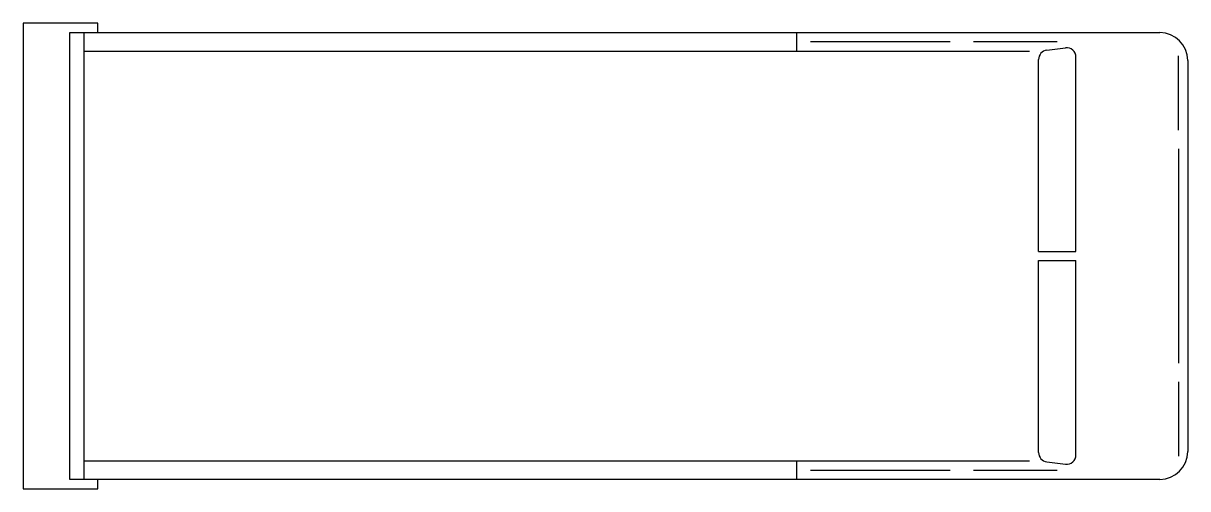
# Model space of a CAD drawing. Extents: x -6.35 to 0, y -1.27 to 1.27.
import ezdxf

# ---------------------------------------------------------------- set-up
doc = ezdxf.new("R2010")
doc.units = 0
doc.header["$LTSCALE"] = 1.2
doc.header["$MEASUREMENT"] = 0
doc.layers.get('0').update_dxf_attribs({"color": 3, "linetype": 'CONTINUOUS'})

msp = doc.modelspace()

# ---------------------------------------------------------------- linework, layer by layer
for p, q in [((-6.35, 1.27), (-6.35, -1.27)), ((-5.9436, 1.27), (-6.35, 1.27)), ((-5.9436, 1.2192), (-5.9436, 1.27)), ((-6.096, 1.2192), (-0.1524, 1.2192)), ((-6.096, -1.2192), (-6.096, 1.2192)), ((-6.0198, 1.2192), (-6.0198, -1.2192)), ((-2.1336, 1.2192), (-2.1336, 1.1176)), ((-1.2954, 1.1684), (-2.0574, 1.1684)), ((-0.7112, 1.1684), (-1.1684, 1.1684)), ((-6.0198, 1.1176), (-0.8636, 1.1176)), ((-0.7683, 1.1232), (-0.6667, 1.1359)), ((-0.6096, 0.0254), (-0.6096, 1.0855)), ((-0.0508, 0.6858), (-0.0508, 1.0922)), ((-0.8128, 0.0254), (-0.8128, 1.0728)), ((0, 1.0668), (0, -1.0668)), ((-0.0508, 0.5842), (-0.0508, -0.5842)), ((-0.8128, 0.0254), (-0.6096, 0.0254)), ((-0.8128, -1.0728), (-0.8128, -0.0254)), ((-0.8128, -0.0254), (-0.6096, -0.0254)), ((-0.6096, -1.0855), (-0.6096, -0.0254)), ((-0.0508, -0.6858), (-0.0508, -1.0922)), ((-6.0198, -1.1176), (-0.8636, -1.1176)), ((-2.1336, -1.1176), (-2.1336, -1.2192)), ((-0.7683, -1.1232), (-0.6667, -1.1359)), ((-2.0574, -1.1684), (-1.2954, -1.1684)), ((-1.1684, -1.1684), (-0.7112, -1.1684)), ((-6.35, -1.27), (-5.9436, -1.27)), ((-0.1524, -1.2192), (-6.096, -1.2192)), ((-5.9436, -1.27), (-5.9436, -1.2192))]:
    msp.add_line(p, q)
for centre, radius, start, end in [((-0.1524, 1.0668), 0.1524, 0, 90), ((-0.762, 1.0728), 0.0508, 97.12502, 180), ((-0.6604, 1.0855), 0.0508, 0, 97.12502), ((-0.762, -1.0728), 0.0508, 180, 262.87498), ((-0.1524, -1.0668), 0.1524, 270, 0), ((-0.6604, -1.0855), 0.0508, 262.87498, 0)]:
    msp.add_arc(centre, radius, start, end)

doc.saveas('drawing.dxf')
